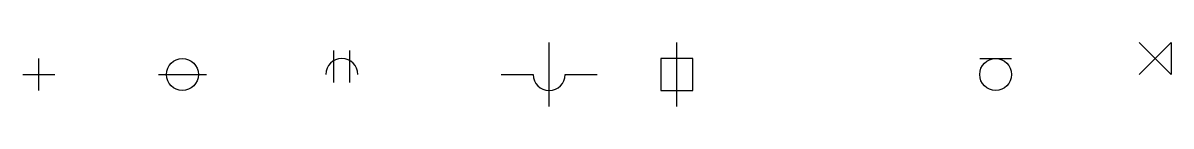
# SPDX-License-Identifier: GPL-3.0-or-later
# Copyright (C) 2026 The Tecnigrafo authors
# Model space of a CAD drawing. Header units: millimetres. Extents: x 0 to 720, y -20 to 20.
import ezdxf

# ---------------------------------------------------------------- set-up
doc = ezdxf.new("R2010")
doc.units = ezdxf.units.MM

msp = doc.modelspace()

# ---------------------------------------------------------------- linework, layer by layer
for p, q in [((195, -5), (195, 15)), ((205, -5), (205, 15)), ((330, -20), (330, 20)), ((410, -20), (410, 20)), ((10, -10), (10, 10)), ((600, 10), (620, 10)), ((0, 0), (20, 0)), ((85, 0), (115, 0))]:
    msp.add_line(p, q)
msp.add_lwpolyline([(700, 0), (720, 20), (720, 0), (700, 20)])
msp.add_lwpolyline([(400, -10), (420, -10), (420, 10), (400, 10)], close=True)
msp.add_lwpolyline([(300, 0), (320, 0, 1), (340, 0), (360, 0)], format="xyb")
for centre in [(100, 0), (610, 0)]:
    msp.add_circle(centre, 10)
msp.add_arc((200, 0), 10, 0, 180)

doc.saveas('drawing.dxf')
